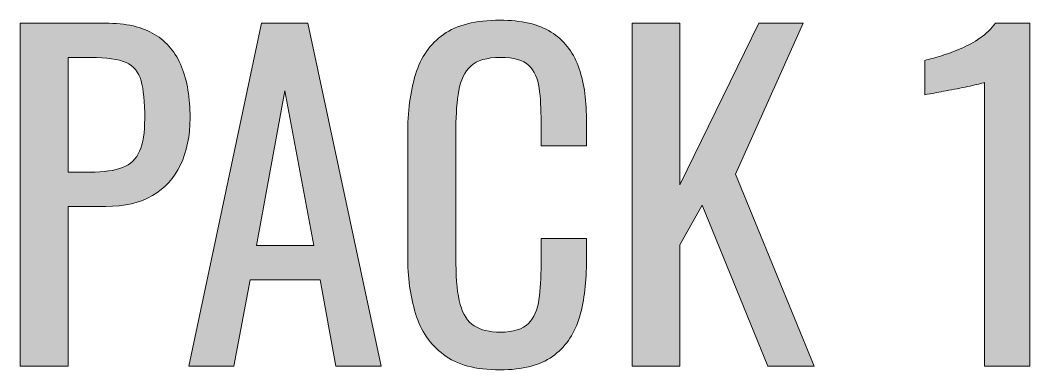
# Model space of a CAD drawing. Header units: inches. Extents: x 63 to 550, y 310 to 482.
# Drawn here: x 116.12 to 132.81, y 410.05 to 415.84 of the extents above; entities that cross this region are included whole.
import ezdxf

# ---------------------------------------------------------------- set-up
doc = ezdxf.new("R2010")
doc.units = ezdxf.units.IN
doc.header["$MEASUREMENT"] = 0
doc.layers.add('TEXT', color=7, linetype='Continuous')

# ---------------------------------------------------------------- blocks, each defined once
blk = doc.blocks.new('block 186')
at = {"layer": 'TEXT'}
h = blk.add_hatch(color=7, dxfattribs=at)
h.dxf.hatch_style = 2
edge = h.paths.add_edge_path()
edge.add_spline(control_points=[(116.124, 410.116), (116.124, 410.116), (116.124, 415.786), (116.124, 415.786), (116.124, 415.786), (117.531, 415.786), (117.531, 415.786), (117.871, 415.786), (118.143, 415.724), (118.346, 415.601), (118.549, 415.477), (118.697, 415.298), (118.791, 415.065), (118.884, 414.832), (118.931, 414.549), (118.931, 414.218), (118.931, 413.919), (118.878, 413.661), (118.773, 413.441), (118.668, 413.222), (118.513, 413.053), (118.308, 412.934), (118.102, 412.815), (117.846, 412.755), (117.538, 412.755), (117.538, 412.755), (116.915, 412.755), (116.915, 412.755), (116.915, 412.755), (116.915, 410.116), (116.915, 410.116), (116.915, 410.116), (116.124, 410.116), (116.124, 410.116)], knot_values=[0, 0, 0, 0, 1, 1, 1, 2, 2, 2, 3, 3, 3, 4, 4, 4, 5, 5, 5, 6, 6, 6, 7, 7, 7, 8, 8, 8, 9, 9, 9, 10, 10, 10, 11, 11, 11, 11], degree=3, periodic=0)
edge = h.paths.add_edge_path()
edge.add_spline(control_points=[(116.915, 413.322), (116.915, 413.322), (117.279, 413.322), (117.279, 413.322), (117.507, 413.322), (117.687, 413.348), (117.817, 413.399), (117.948, 413.451), (118.042, 413.541), (118.098, 413.669), (118.154, 413.797), (118.182, 413.978), (118.182, 414.211), (118.182, 414.482), (118.162, 414.689), (118.122, 414.834), (118.083, 414.979), (118, 415.079), (117.874, 415.135), (117.748, 415.191), (117.552, 415.219), (117.286, 415.219), (117.286, 415.219), (116.915, 415.219), (116.915, 415.219), (116.915, 415.219), (116.915, 413.322), (116.915, 413.322)], knot_values=[0, 0, 0, 0, 1, 1, 1, 2, 2, 2, 3, 3, 3, 4, 4, 4, 5, 5, 5, 6, 6, 6, 7, 7, 7, 8, 8, 8, 9, 9, 9, 9], degree=3, periodic=0)
h = blk.add_hatch(color=7, dxfattribs=at)
h.dxf.hatch_style = 2
h.paths.add_polyline_path([(118.91, 410.116), (120.114, 415.786), (120.877, 415.786), (122.088, 410.116), (121.339, 410.116), (121.08, 411.544), (119.925, 411.544), (119.652, 410.116)])
h.paths.add_polyline_path([(120.03, 412.111), (120.975, 412.111), (120.499, 414.666)])
h = blk.add_hatch(color=7, dxfattribs=at)
h.dxf.hatch_style = 2
edge = h.paths.add_edge_path()
edge.add_spline(control_points=[(124.054, 410.053), (123.653, 410.053), (123.341, 410.137), (123.12, 410.305), (122.898, 410.473), (122.744, 410.7), (122.658, 410.984), (122.571, 411.269), (122.528, 411.586), (122.528, 411.936), (122.528, 411.936), (122.528, 413.938), (122.528, 413.938), (122.528, 414.321), (122.571, 414.654), (122.658, 414.939), (122.744, 415.224), (122.898, 415.444), (123.12, 415.601), (123.341, 415.757), (123.653, 415.835), (124.054, 415.835), (124.409, 415.835), (124.69, 415.77), (124.898, 415.639), (125.105, 415.508), (125.255, 415.322), (125.346, 415.079), (125.437, 414.836), (125.482, 414.545), (125.482, 414.204), (125.482, 414.204), (125.482, 413.756), (125.482, 413.756), (125.482, 413.756), (124.733, 413.756), (124.733, 413.756), (124.733, 413.756), (124.733, 414.155), (124.733, 414.155), (124.733, 414.365), (124.723, 414.551), (124.702, 414.712), (124.681, 414.873), (124.624, 414.998), (124.53, 415.086), (124.437, 415.175), (124.281, 415.219), (124.062, 415.219), (123.837, 415.219), (123.674, 415.171), (123.571, 415.076), (123.469, 414.98), (123.402, 414.845), (123.372, 414.67), (123.341, 414.495), (123.326, 414.291), (123.326, 414.057), (123.326, 414.057), (123.326, 411.81), (123.326, 411.81), (123.326, 411.525), (123.35, 411.3), (123.396, 411.135), (123.443, 410.969), (123.52, 410.851), (123.627, 410.781), (123.735, 410.711), (123.879, 410.676), (124.062, 410.676), (124.276, 410.676), (124.43, 410.724), (124.523, 410.82), (124.617, 410.916), (124.675, 411.047), (124.698, 411.215), (124.722, 411.383), (124.733, 411.579), (124.733, 411.803), (124.733, 411.803), (124.733, 412.223), (124.733, 412.223), (124.733, 412.223), (125.482, 412.223), (125.482, 412.223), (125.482, 412.223), (125.482, 411.803), (125.482, 411.803), (125.482, 411.458), (125.44, 411.153), (125.356, 410.89), (125.272, 410.626), (125.127, 410.421), (124.922, 410.274), (124.717, 410.127), (124.428, 410.053), (124.054, 410.053)], knot_values=[0, 0, 0, 0, 1, 1, 1, 2, 2, 2, 3, 3, 3, 4, 4, 4, 5, 5, 5, 6, 6, 6, 7, 7, 7, 8, 8, 8, 9, 9, 9, 10, 10, 10, 11, 11, 11, 12, 12, 12, 13, 13, 13, 14, 14, 14, 15, 15, 15, 16, 16, 16, 17, 17, 17, 18, 18, 18, 19, 19, 19, 20, 20, 20, 21, 21, 21, 22, 22, 22, 23, 23, 23, 24, 24, 24, 25, 25, 25, 26, 26, 26, 27, 27, 27, 28, 28, 28, 29, 29, 29, 30, 30, 30, 31, 31, 31, 32, 32, 32, 32], degree=3, periodic=0)
h = blk.add_hatch(color=7, dxfattribs=at)
h.dxf.hatch_style = 2
h.paths.add_polyline_path([(126.238, 410.116), (126.238, 415.786), (127.029, 415.786), (127.029, 413.112), (128.332, 415.786), (129.066, 415.786), (127.946, 413.287), (129.249, 410.116), (128.479, 410.116), (127.394, 412.776), (127.029, 412.118), (127.029, 410.116)])
h = blk.add_hatch(color=7, dxfattribs=at)
h.dxf.hatch_style = 2
edge = h.paths.add_edge_path()
edge.add_spline(control_points=[(132.062, 410.116), (132.062, 410.116), (132.062, 414.806), (132.062, 414.806), (132.058, 414.801), (132.005, 414.788), (131.905, 414.764), (131.804, 414.741), (131.691, 414.717), (131.565, 414.694), (131.439, 414.671), (131.327, 414.65), (131.229, 414.631), (131.131, 414.612), (131.08, 414.603), (131.075, 414.603), (131.075, 414.603), (131.075, 415.17), (131.075, 415.17), (131.154, 415.189), (131.247, 415.214), (131.352, 415.247), (131.457, 415.28), (131.564, 415.319), (131.674, 415.366), (131.783, 415.413), (131.888, 415.471), (131.989, 415.541), (132.089, 415.611), (132.174, 415.693), (132.244, 415.786), (132.244, 415.786), (132.811, 415.786), (132.811, 415.786), (132.811, 415.786), (132.811, 410.116), (132.811, 410.116), (132.811, 410.116), (132.062, 410.116), (132.062, 410.116)], knot_values=[0, 0, 0, 0, 1, 1, 1, 2, 2, 2, 3, 3, 3, 4, 4, 4, 5, 5, 5, 6, 6, 6, 7, 7, 7, 8, 8, 8, 9, 9, 9, 10, 10, 10, 11, 11, 11, 12, 12, 12, 13, 13, 13, 13], degree=3, periodic=0)
at = {"layer": 'TEXT', "lineweight": 0}
for points in [[(118.91, 410.116), (120.114, 415.786), (120.877, 415.786), (122.088, 410.116), (121.339, 410.116), (121.08, 411.544), (119.925, 411.544), (119.652, 410.116), (118.91, 410.116)], [(126.238, 410.116), (126.238, 415.786), (127.029, 415.786), (127.029, 413.112), (128.332, 415.786), (129.066, 415.786), (127.946, 413.287), (129.249, 410.116), (128.479, 410.116), (127.394, 412.776), (127.029, 412.118), (127.029, 410.116), (126.238, 410.116)], [(120.03, 412.111), (120.975, 412.111), (120.499, 414.666), (120.03, 412.111)]]:
    blk.add_lwpolyline(points, dxfattribs=at)
for points, knots in [([(116.124, 410.116), (116.124, 410.116), (116.124, 415.786), (116.124, 415.786), (116.124, 415.786), (117.531, 415.786), (117.531, 415.786), (117.871, 415.786), (118.143, 415.724), (118.346, 415.601), (118.549, 415.477), (118.697, 415.298), (118.791, 415.065), (118.884, 414.832), (118.931, 414.549), (118.931, 414.218), (118.931, 413.919), (118.878, 413.661), (118.773, 413.441), (118.668, 413.222), (118.513, 413.053), (118.308, 412.934), (118.102, 412.815), (117.846, 412.755), (117.538, 412.755), (117.538, 412.755), (116.915, 412.755), (116.915, 412.755), (116.915, 412.755), (116.915, 410.116), (116.915, 410.116), (116.915, 410.116), (116.124, 410.116), (116.124, 410.116)], [0, 0, 0, 0, 1, 1, 1, 2, 2, 2, 3, 3, 3, 4, 4, 4, 5, 5, 5, 6, 6, 6, 7, 7, 7, 8, 8, 8, 9, 9, 9, 10, 10, 10, 11, 11, 11, 11]), ([(124.054, 410.053), (123.653, 410.053), (123.341, 410.137), (123.12, 410.305), (122.898, 410.473), (122.744, 410.7), (122.658, 410.984), (122.571, 411.269), (122.528, 411.586), (122.528, 411.936), (122.528, 411.936), (122.528, 413.938), (122.528, 413.938), (122.528, 414.321), (122.571, 414.654), (122.658, 414.939), (122.744, 415.224), (122.898, 415.444), (123.12, 415.601), (123.341, 415.757), (123.653, 415.835), (124.054, 415.835), (124.409, 415.835), (124.69, 415.77), (124.898, 415.639), (125.105, 415.508), (125.255, 415.322), (125.346, 415.079), (125.437, 414.836), (125.482, 414.545), (125.482, 414.204), (125.482, 414.204), (125.482, 413.756), (125.482, 413.756), (125.482, 413.756), (124.733, 413.756), (124.733, 413.756), (124.733, 413.756), (124.733, 414.155), (124.733, 414.155), (124.733, 414.365), (124.723, 414.551), (124.702, 414.712), (124.681, 414.873), (124.624, 414.998), (124.53, 415.086), (124.437, 415.175), (124.281, 415.219), (124.062, 415.219), (123.837, 415.219), (123.674, 415.171), (123.571, 415.076), (123.469, 414.98), (123.402, 414.845), (123.372, 414.67), (123.341, 414.495), (123.326, 414.291), (123.326, 414.057), (123.326, 414.057), (123.326, 411.81), (123.326, 411.81), (123.326, 411.525), (123.35, 411.3), (123.396, 411.135), (123.443, 410.969), (123.52, 410.851), (123.627, 410.781), (123.735, 410.711), (123.879, 410.676), (124.062, 410.676), (124.276, 410.676), (124.43, 410.724), (124.523, 410.82), (124.617, 410.916), (124.675, 411.047), (124.698, 411.215), (124.722, 411.383), (124.733, 411.579), (124.733, 411.803), (124.733, 411.803), (124.733, 412.223), (124.733, 412.223), (124.733, 412.223), (125.482, 412.223), (125.482, 412.223), (125.482, 412.223), (125.482, 411.803), (125.482, 411.803), (125.482, 411.458), (125.44, 411.153), (125.356, 410.89), (125.272, 410.626), (125.127, 410.421), (124.922, 410.274), (124.717, 410.127), (124.428, 410.053), (124.054, 410.053)], [0, 0, 0, 0, 1, 1, 1, 2, 2, 2, 3, 3, 3, 4, 4, 4, 5, 5, 5, 6, 6, 6, 7, 7, 7, 8, 8, 8, 9, 9, 9, 10, 10, 10, 11, 11, 11, 12, 12, 12, 13, 13, 13, 14, 14, 14, 15, 15, 15, 16, 16, 16, 17, 17, 17, 18, 18, 18, 19, 19, 19, 20, 20, 20, 21, 21, 21, 22, 22, 22, 23, 23, 23, 24, 24, 24, 25, 25, 25, 26, 26, 26, 27, 27, 27, 28, 28, 28, 29, 29, 29, 30, 30, 30, 31, 31, 31, 32, 32, 32, 32]), ([(132.062, 410.116), (132.062, 410.116), (132.062, 414.806), (132.062, 414.806), (132.058, 414.801), (132.005, 414.788), (131.905, 414.764), (131.804, 414.741), (131.691, 414.717), (131.565, 414.694), (131.439, 414.671), (131.327, 414.65), (131.229, 414.631), (131.131, 414.612), (131.08, 414.603), (131.075, 414.603), (131.075, 414.603), (131.075, 415.17), (131.075, 415.17), (131.154, 415.189), (131.247, 415.214), (131.352, 415.247), (131.457, 415.28), (131.564, 415.319), (131.674, 415.366), (131.783, 415.413), (131.888, 415.471), (131.989, 415.541), (132.089, 415.611), (132.174, 415.693), (132.244, 415.786), (132.244, 415.786), (132.811, 415.786), (132.811, 415.786), (132.811, 415.786), (132.811, 410.116), (132.811, 410.116), (132.811, 410.116), (132.062, 410.116), (132.062, 410.116)], [0, 0, 0, 0, 1, 1, 1, 2, 2, 2, 3, 3, 3, 4, 4, 4, 5, 5, 5, 6, 6, 6, 7, 7, 7, 8, 8, 8, 9, 9, 9, 10, 10, 10, 11, 11, 11, 12, 12, 12, 13, 13, 13, 13]), ([(116.915, 413.322), (116.915, 413.322), (117.279, 413.322), (117.279, 413.322), (117.507, 413.322), (117.687, 413.348), (117.817, 413.399), (117.948, 413.451), (118.042, 413.541), (118.098, 413.669), (118.154, 413.797), (118.182, 413.978), (118.182, 414.211), (118.182, 414.482), (118.162, 414.689), (118.122, 414.834), (118.083, 414.979), (118, 415.079), (117.874, 415.135), (117.748, 415.191), (117.552, 415.219), (117.286, 415.219), (117.286, 415.219), (116.915, 415.219), (116.915, 415.219), (116.915, 415.219), (116.915, 413.322), (116.915, 413.322)], [0, 0, 0, 0, 1, 1, 1, 2, 2, 2, 3, 3, 3, 4, 4, 4, 5, 5, 5, 6, 6, 6, 7, 7, 7, 8, 8, 8, 9, 9, 9, 9])]:
    blk.add_open_spline(points, degree=3, knots=knots, dxfattribs=at)

msp = doc.modelspace()

# ---------------------------------------------------------------- block references
at = {"layer": 'TEXT'}
msp.add_blockref('block 186', (0, 0), dxfattribs=at)

doc.saveas('drawing.dxf')
